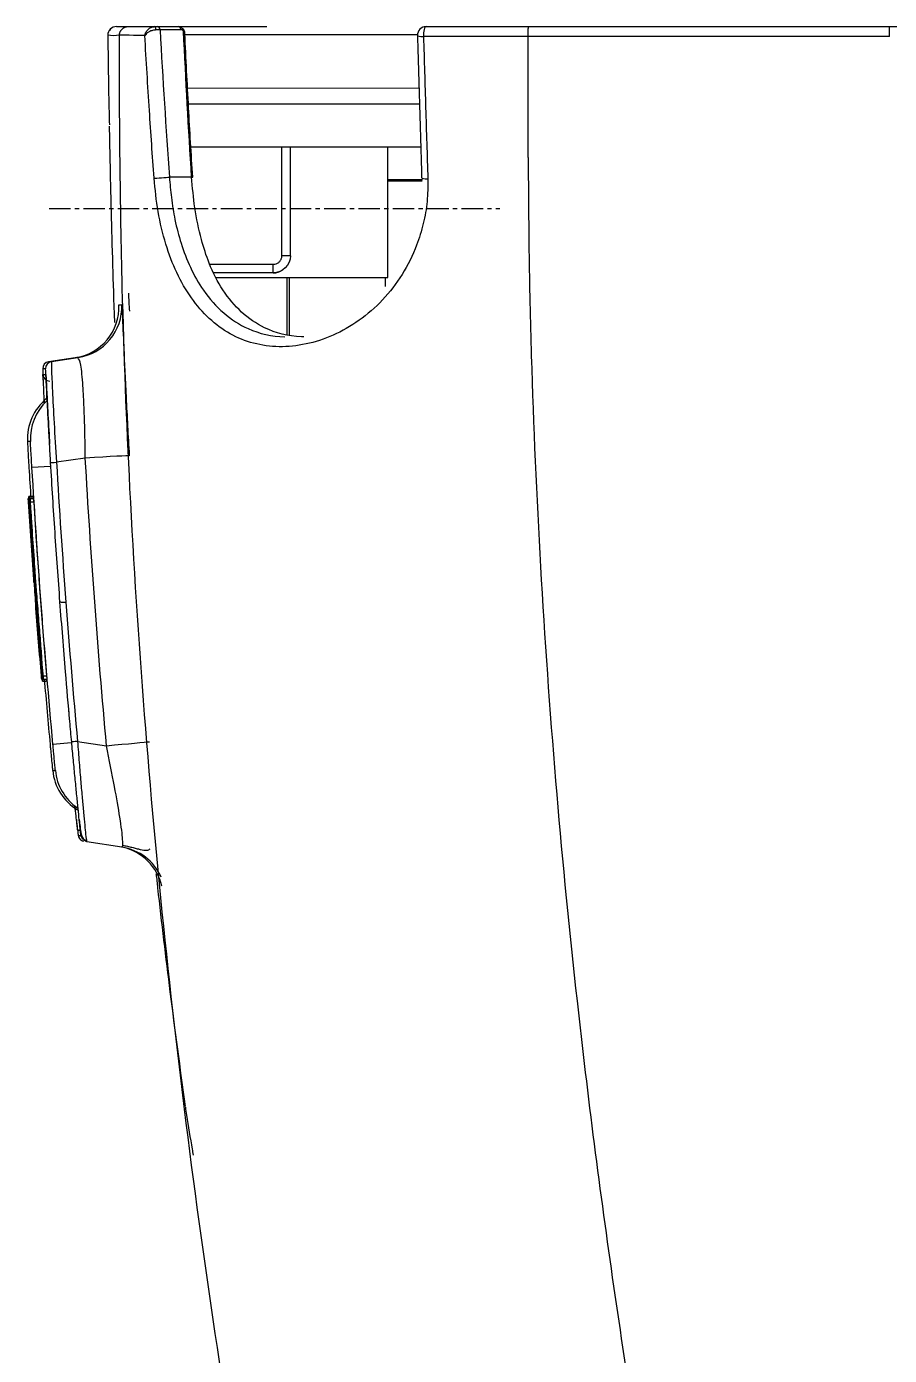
# Model space of a CAD drawing. Header units: millimetres. Extents: x -8699 to 14519, y -2727 to 7848.
# Drawn here: x -7618.5 to -7568.3, y 7389.3 to 7466.6 of the extents above; entities that cross this region are included whole.
import ezdxf

# ---------------------------------------------------------------- set-up
doc = ezdxf.new("R2010")
doc.units = ezdxf.units.MM
doc.linetypes.add('CENTER', pattern=[2, 1.25, -0.25, 0.25, -0.25])
doc.layers.add('1', color=7, linetype='Continuous', true_color=0xffffff)

msp = doc.modelspace()

# ---------------------------------------------------------------- linework, layer by layer
at = {"layer": '1', "color": 7, "linetype": 'Continuous'}
for p, q in [((-7611.082, 7466.553), (-7611.06, 7466.553)), ((-7610.898, 7466.553), (-7609.676, 7466.553)), ((-7609.676, 7466.553), (-7604.506, 7466.553)), ((-7595.657, 7462.957), (-7609.127, 7462.963)), ((-7609.078, 7462.053), (-7595.631, 7462.053)), ((-7608.942, 7459.553), (-7595.556, 7459.553)), ((-7603.131, 7453.226), (-7603.131, 7459.553)), ((-7597.464, 7451.967), (-7597.464, 7459.553)), ((-7597.464, 7457.653), (-7595.455, 7457.653)), ((-7603.131, 7453.226), (-7603.134, 7453.226)), ((-7604.134, 7452.226), (-7607.61, 7452.226)), ((-7607.468, 7451.967), (-7597.464, 7451.967)), ((-7615.668, 7447.29), (-7617.211, 7447.06)), ((-7617.044, 7447.071), (-7615.502, 7447.301)), ((-7618.154, 7439.222), (-7618.355, 7439.222)), ((-7618.124, 7439.221), (-7618.325, 7439.221)), ((-7618.091, 7439.1), (-7618.303, 7439.1)), ((-7618.29, 7439.1), (-7618.089, 7439.1)), ((-7618.008, 7434.901), (-7618.008, 7434.902)), ((-7617.918, 7433.614), (-7617.914, 7433.614)), ((-7617.913, 7433.614), (-7617.913, 7433.614)), ((-7617.883, 7433.105), (-7617.874, 7433.105)), ((-7617.508, 7428.596), (-7617.307, 7428.596)), ((-7612.95, 7418.83), (-7614.99, 7419.135))]:
    msp.add_line(p, q, dxfattribs=at)
at = {"layer": '1', "color": 8, "linetype": 'Continuous'}
for p, q in [((-7609.495, 7466.363), (-7610.725, 7466.363)), ((-7595.74, 7466.079), (-7609.297, 7466.079)), ((-7603.631, 7453.226), (-7603.631, 7459.553)), ((-7608.887, 7457.796), (-7610.18, 7457.796)), ((-7595.468, 7457.553), (-7597.464, 7457.553)), ((-7607.821, 7452.726), (-7604.134, 7452.726)), ((-7604.134, 7452.226), (-7604.134, 7452.726)), ((-7603.131, 7453.226), (-7603.631, 7453.226)), ((-7603.323, 7448.615), (-7603.323, 7451.967)), ((-7603.211, 7451.967), (-7603.211, 7448.6)), ((-7597.635, 7451.967), (-7597.635, 7451.432)), ((-7617.101, 7440.969), (-7618.178, 7440.906)), ((-7615.071, 7441.462), (-7616.747, 7441.211)), ((-7618.091, 7439.1), (-7618.292, 7439.1)), ((-7618.076, 7438.9), (-7618.277, 7438.9)), ((-7617.525, 7428.796), (-7617.324, 7428.796)), ((-7615.887, 7424.905), (-7616.956, 7424.806)), ((-7615.525, 7424.982), (-7613.838, 7424.73))]:
    msp.add_line(p, q, dxfattribs=at)
at = {"layer": '1', "color": 7, "linetype": 'Continuous'}
msp.add_arc((-7595.25, 7466.053), 0.5, 90, 181.67283, dxfattribs=at)
at = {"layer": '1', "color": 8, "linetype": 'Continuous', "extrusion": (0, 0.000119828, -1)}
msp.add_arc((7614.931, 7419.588, 0.929), 0.4, 278.5, 346.01477, dxfattribs=at)
at = {"layer": '1', "color": 7, "linetype": 'Continuous'}
for centre, major_axis, ratio, start_param, end_param in [((-7613.262, 7466.053), (0, -0.5), 0.999998, 3.141593, 4.723451), ((-7611.04, 7466.353), (0, 0.2), 0.392579, 4.739658, 6.283185), ((-7609.531, 7466.281), (0.153, 0.129), 0.718663, 5.482163, 6.537589), ((-7609.319, 7457.77), (0.499, 0.032), 0.005511, 5.760369, 6.610682), ((-7616.112, 7450.258), (0.243, -2.99), 0.999995, 0.067374, 1.526913), ((-7617.152, 7446.664), (-0.034, 0.399), 0.999994, 0.063776, 1.532659), ((-7615.44, 7442.583), (0, -3), 0.999993, 3.82079, 4.768108), ((-7613.985, 7423.583), (0, -3), 0.999991, 4.809446, 5.747067), ((-7615.085, 7419.561), (-0.07, -0.394), 0.999991, 4.993134, 5.974556), ((-7613.544, 7415.893), (0.523, 2.954), 0.999991, 5.112945, 6.237663)]:
    msp.add_ellipse(centre, major_axis=major_axis, ratio=ratio, start_param=start_param, end_param=end_param, dxfattribs=at)
at = {"layer": '1', "color": 8, "linetype": 'Continuous'}
for centre, major_axis, ratio, start_param, end_param in [((-7610.898, 7466.353), (0, 0.2), 0.866025, 4.764749, 6.283185), ((-7609.668, 7466.353), (0, 0.2), 0.866025, 4.764749, 6.283185), ((-7595.25, 7466.053), (0, 0.5), 0.296606, 0, 1.726592), ((-7595.25, 7466.053), (0.5, 0.015), 0.153493, 3.120765, 4.410401), ((-7610.613, 7457.77), (-0.499, -0.035), 0.017183, 0.394673, 2.6187), ((-7595.003, 7457.77), (0.5, 0.015), 0.15616, 3.120931, 4.420807), ((-7615.946, 7450.268), (0, 3), 0.999998, 3.289946, 4.750353), ((-7616.985, 7446.675), (0, 0.4), 0.999999, 0.148353, 1.617806), ((-7617.136, 7446.337), (0, -0.4), 0.999994, 4.759585, 6.274459), ((-7615.272, 7442.583), (0, -3), 0.999999, 3.8881, 4.768414), ((-7616.689, 7441.216), (0.399, 0.023), 0.002999, 3.142675, 4.564041), ((-7615.513, 7441.427), (2.995, 0.17), 0.003264, 0.000912, 1.422454), ((-7615.466, 7424.987), (0.398, 0.037), 0.002022, 1.719161, 3.141692), ((-7614.28, 7424.695), (2.988, 0.271), 0.001801, 4.860756, 6.102892), ((-7613.828, 7423.583), (0, -3), 1, 4.807979, 5.67842), ((-7613.394, 7415.863), (0, 3), 1, 5.130836, 6.134832)]:
    msp.add_ellipse(centre, major_axis=major_axis, ratio=ratio, start_param=start_param, end_param=end_param, dxfattribs=at)
at = {"layer": '1', "color": 7, "linetype": 'Continuous'}
for points, knots in [([(-7613.444, 7466.519), (-7613.494, 7466.499), (-7613.582, 7466.447), (-7613.649, 7466.367), (-7613.675, 7466.32), (-7613.676, 7466.318)], [0, 0, 0, 0, 0.4808, 0.975109, 1, 1, 1, 1]), ([(-7613.262, 7466.553), (-7613.239, 7466.553), (-7613.215, 7466.553), (-7613.16, 7466.553), (-7613.129, 7466.553), (-7613.085, 7466.553), (-7613.072, 7466.553), (-7613.01, 7466.553), (-7612.961, 7466.553), (-7612.795, 7466.553), (-7612.687, 7466.553), (-7612.583, 7466.553)], [0, 0, 0, 0, 0.11954, 0.11954, 0.255382, 0.255382, 0.310858, 0.310858, 0.515792, 0.515792, 1, 1, 1, 1]), ([(-7611.601, 7466.032), (-7611.6, 7466.052), (-7611.597, 7466.087), (-7611.578, 7466.15), (-7611.533, 7466.254), (-7611.428, 7466.394), (-7611.247, 7466.525), (-7611.11, 7466.544), (-7611.041, 7466.553)], [0, 0, 0, 0, 0.0718, 0.125756, 0.251452, 0.501084, 0.750469, 1, 1, 1, 1]), ([(-7611.041, 7466.553), (-7611.041, 7466.553), (-7611.041, 7466.553), (-7611.041, 7466.553), (-7611.041, 7466.553), (-7611.04, 7466.553)], [0, 0, 0, 0, 0.077279, 0.077279, 1, 1, 1, 1]), ([(-7611.04, 7466.553), (-7611.012, 7466.553), (-7610.986, 7466.553), (-7610.937, 7466.553), (-7610.915, 7466.553), (-7610.898, 7466.553)], [0, 0, 0, 0, 0.475676, 0.475676, 1, 1, 1, 1]), ([(-7609.668, 7466.553), (-7609.622, 7466.548), (-7609.529, 7466.538), (-7609.447, 7466.468), (-7609.406, 7466.433)], [0, 0, 0, 0, 0.500517, 1, 1, 1, 1]), ([(-7609.406, 7466.433), (-7609.374, 7466.391), (-7609.31, 7466.306), (-7609.308, 7466.221), (-7609.307, 7466.179)], [0, 0, 0, 0, 0.504912, 1, 1, 1, 1]), ([(-7568.289, 7466.553), (-7565.933, 7466.553), (-7563.576, 7466.553), (-7557.062, 7466.553), (-7552.903, 7466.553), (-7548.744, 7466.553)], [0, 0, 0, 0, 0.361696, 0.361696, 1, 1, 1, 1]), ([(-7613.762, 7466.047), (-7613.755, 7465.382), (-7613.746, 7464.717), (-7613.729, 7463.501), (-7613.72, 7462.951), (-7613.71, 7462.4)], [0, 0, 0, 0, 0.546995, 0.546995, 1, 1, 1, 1]), ([(-7610.962, 7466.358), (-7611.026, 7466.352), (-7611.162, 7466.338), (-7611.362, 7466.257), (-7611.52, 7466.159), (-7611.569, 7466.068), (-7611.594, 7466.023)], [0, 0, 0, 0, 0.23634, 0.501893, 0.753104, 1, 1, 1, 1]), ([(-7609.358, 7466.292), (-7609.372, 7466.309), (-7609.387, 7466.322), (-7609.433, 7466.354), (-7609.465, 7466.363), (-7609.495, 7466.363)], [0, 0, 0, 0, 0.334854, 0.334854, 1, 1, 1, 1]), ([(-7609.301, 7466.137), (-7609.295, 7466.144), (-7609.282, 7466.158), (-7609.29, 7466.224), (-7609.331, 7466.265), (-7609.358, 7466.292)], [0, 0, 0, 0, 0.250577, 0.501784, 1, 1, 1, 1]), ([(-7609.301, 7466.137), (-7609.231, 7464.702), (-7609.095, 7461.922), (-7608.927, 7459.144), (-7608.845, 7457.801)], [0, 0, 0, 0, 0.516422, 1, 1, 1, 1]), ([(-7568.289, 7465.971), (-7568.622, 7465.971), (-7568.955, 7465.971), (-7570.62, 7465.971), (-7571.952, 7465.971), (-7578.626, 7465.971), (-7583.967, 7465.971), (-7589.308, 7465.972)], [0, 0, 0, 0, 0.047522, 0.047522, 0.237609, 0.237609, 1, 1, 1, 1]), ([(-7613.679, 7460.755), (-7613.668, 7460.144), (-7613.637, 7458.639), (-7613.584, 7456.018), (-7613.492, 7452.833), (-7613.425, 7450.674), (-7613.368, 7449.346)], [0, 0, 0, 0, 0.233368, 0.522159, 0.777469, 1, 1, 1, 1]), ([(-7595.144, 7457.691), (-7595.147, 7457.254), (-7595.153, 7456.379), (-7595.384, 7455.085), (-7595.832, 7453.638), (-7596.592, 7452.096), (-7598.119, 7450.115), (-7600.615, 7448.369), (-7603.84, 7447.698), (-7606.77, 7448.465), (-7608.655, 7450.258), (-7609.777, 7452.186), (-7610.418, 7453.888), (-7610.874, 7455.752), (-7611.008, 7457.083), (-7611.073, 7457.734)], [0, 0, 0, 0, 0.041504, 0.083106, 0.125608, 0.187994, 0.250497, 0.37504, 0.499551, 0.623472, 0.749325, 0.813008, 0.874944, 0.938828, 1, 1, 1, 1]), ([(-7610.18, 7457.796), (-7610.147, 7457.402), (-7610.076, 7456.562), (-7609.863, 7455.259), (-7609.509, 7453.879), (-7608.962, 7452.476), (-7607.866, 7450.531), (-7606.023, 7448.937), (-7604.224, 7448.525), (-7603.461, 7448.509), (-7603.459, 7448.509)], [0, 0, 0, 0, 0.078654, 0.167576, 0.267372, 0.378465, 0.501162, 0.801139, 0.999527, 1, 1, 1, 1]), ([(-7602.351, 7448.508), (-7602.4, 7448.508), (-7603.227, 7448.524), (-7605.029, 7448.979), (-7606.829, 7450.633), (-7607.842, 7452.629), (-7608.369, 7454.247), (-7608.727, 7455.939), (-7608.835, 7457.199), (-7608.887, 7457.796)], [0, 0, 0, 0, 0.012696, 0.214625, 0.504809, 0.645681, 0.752929, 0.88273, 1, 1, 1, 1]), ([(-7604.134, 7452.726), (-7604.077, 7452.726), (-7604.02, 7452.736), (-7603.913, 7452.773), (-7603.863, 7452.801), (-7603.775, 7452.872), (-7603.736, 7452.915), (-7603.677, 7453.011), (-7603.655, 7453.064), (-7603.635, 7453.154), (-7603.631, 7453.19), (-7603.631, 7453.226)], [0, 0, 0, 0, 0.216259, 0.216259, 0.432539, 0.432539, 0.648453, 0.648453, 0.86334, 0.86334, 1, 1, 1, 1]), ([(-7602.288, 7361.36), (-7605.868, 7378.56), (-7608.595, 7395.939), (-7611.337, 7422.156), (-7612.023, 7430.919), (-7612.673, 7443.589), (-7612.819, 7447.484), (-7612.918, 7451.381)], [0, 0, 0, 0, 0.580803, 0.580803, 0.871204, 0.871204, 1, 1, 1, 1]), ([(-7617.044, 7447.071), (-7617.046, 7447.046), (-7617.051, 7446.998), (-7617.041, 7446.627), (-7617.019, 7446.085), (-7616.974, 7445.133), (-7616.893, 7443.527), (-7616.797, 7441.992), (-7616.747, 7441.211)], [0, 0, 0, 0, 0.133155, 0.261064, 0.383805, 0.501469, 0.746464, 1, 1, 1, 1]), ([(-7617.551, 7446.646), (-7617.552, 7446.625), (-7617.552, 7446.584), (-7617.537, 7446.148), (-7617.508, 7445.451), (-7617.476, 7444.789), (-7617.47, 7444.654)], [0, 0, 0, 0, 0.223461, 0.448454, 0.891887, 1, 1, 1, 1]), ([(-7617.088, 7441.193), (-7617.109, 7441.55), (-7617.151, 7442.269), (-7617.226, 7443.639), (-7617.307, 7445.171), (-7617.357, 7446.163), (-7617.38, 7446.596), (-7617.383, 7446.636), (-7617.384, 7446.657)], [0, 0, 0, 0, 0.125046, 0.251264, 0.499747, 0.748451, 0.87479, 1, 1, 1, 1]), ([(-7617.312, 7445.262), (-7617.304, 7445.113), (-7617.272, 7444.504), (-7617.217, 7443.464), (-7617.166, 7442.547), (-7617.151, 7442.274)], [0, 0, 0, 0, 0.204206, 0.768115, 1, 1, 1, 1]), ([(-7618.436, 7442.416), (-7618.436, 7442.41), (-7618.436, 7442.398), (-7618.431, 7442.279), (-7618.416, 7442), (-7618.389, 7441.497), (-7618.366, 7441.103), (-7618.355, 7440.906)], [0, 0, 0, 0, 0.125392, 0.250602, 0.500113, 0.749731, 1, 1, 1, 1]), ([(-7618.396, 7439.104), (-7618.396, 7439.104), (-7618.396, 7439.1), (-7618.395, 7439.086), (-7618.394, 7439.074), (-7618.393, 7439.047), (-7618.392, 7439.029), (-7618.389, 7438.992), (-7618.388, 7438.97), (-7618.386, 7438.934), (-7618.385, 7438.919), (-7618.384, 7438.904)], [0, 0, 0, 0, 0.214362, 0.214362, 0.428713, 0.428713, 0.643227, 0.643227, 0.85814, 0.85814, 1, 1, 1, 1]), ([(-7618.392, 7439.104), (-7618.393, 7439.104), (-7618.393, 7439.104), (-7618.393, 7439.104), (-7618.394, 7439.104), (-7618.395, 7439.104), (-7618.395, 7439.104), (-7618.396, 7439.104)], [0, 0, 0, 0, 0.148216, 0.148216, 0.675939, 0.675939, 1, 1, 1, 1]), ([(-7618.379, 7438.904), (-7618.38, 7438.926), (-7618.382, 7438.949), (-7618.385, 7438.992), (-7618.386, 7439.012), (-7618.388, 7439.047), (-7618.389, 7439.062), (-7618.391, 7439.086), (-7618.391, 7439.094), (-7618.392, 7439.102), (-7618.392, 7439.104), (-7618.392, 7439.104)], [0, 0, 0, 0, 0.215516, 0.215516, 0.431042, 0.431042, 0.646397, 0.646397, 0.861347, 0.861347, 1, 1, 1, 1]), ([(-7618.07, 7434.404), (-7618.125, 7435.154), (-7618.179, 7435.904), (-7618.281, 7437.404), (-7618.331, 7438.154), (-7618.379, 7438.904)], [0, 0, 0, 0, 0.499994, 0.499994, 1, 1, 1, 1]), ([(-7618.373, 7439.103), (-7618.373, 7439.103), (-7618.373, 7439.099), (-7618.372, 7439.085), (-7618.371, 7439.073), (-7618.37, 7439.046), (-7618.369, 7439.028), (-7618.366, 7438.991), (-7618.365, 7438.969), (-7618.363, 7438.933), (-7618.362, 7438.918), (-7618.361, 7438.903)], [0, 0, 0, 0, 0.214362, 0.214362, 0.428713, 0.428713, 0.643229, 0.643229, 0.858147, 0.858147, 1, 1, 1, 1]), ([(-7618.37, 7439.103), (-7618.37, 7439.103), (-7618.37, 7439.103), (-7618.371, 7439.103), (-7618.371, 7439.103), (-7618.372, 7439.103), (-7618.372, 7439.103), (-7618.373, 7439.103)], [0, 0, 0, 0, 0.148213, 0.148213, 0.675936, 0.675936, 1, 1, 1, 1]), ([(-7618.356, 7438.903), (-7618.358, 7438.925), (-7618.359, 7438.948), (-7618.362, 7438.991), (-7618.363, 7439.011), (-7618.365, 7439.046), (-7618.367, 7439.061), (-7618.368, 7439.085), (-7618.369, 7439.093), (-7618.369, 7439.101), (-7618.37, 7439.103), (-7618.37, 7439.103)], [0, 0, 0, 0, 0.215515, 0.215515, 0.431042, 0.431042, 0.646394, 0.646394, 0.861339, 0.861339, 1, 1, 1, 1]), ([(-7618.361, 7438.903), (-7618.335, 7438.495), (-7618.308, 7438.086), (-7618.254, 7437.269), (-7618.226, 7436.861), (-7618.151, 7435.769), (-7618.102, 7435.086), (-7618.052, 7434.403)], [0, 0, 0, 0, 0.272252, 0.272252, 0.544505, 0.544505, 1, 1, 1, 1]), ([(-7618.233, 7437.477), (-7618.297, 7438.408), (-7618.336, 7438.973), (-7618.354, 7439.198), (-7618.357, 7439.228), (-7618.358, 7439.224)], [0, 0, 0, 0, 0.746685, 0.746685, 1, 1, 1, 1]), ([(-7618.336, 7438.775), (-7618.327, 7438.621), (-7618.315, 7438.417), (-7618.284, 7437.924), (-7618.265, 7437.629), (-7618.225, 7437.009), (-7618.202, 7436.675), (-7618.157, 7436.026), (-7618.134, 7435.702), (-7618.09, 7435.085), (-7618.067, 7434.783), (-7618.031, 7434.306), (-7618.016, 7434.114), (-7617.993, 7433.817), (-7617.983, 7433.699), (-7617.975, 7433.597)], [0, 0, 0, 0, 0.159014, 0.159014, 0.318581, 0.318581, 0.472065, 0.472065, 0.617219, 0.617219, 0.765629, 0.765629, 0.892638, 0.892638, 1, 1, 1, 1]), ([(-7617.852, 7432.586), (-7617.853, 7432.604), (-7617.855, 7432.623), (-7617.955, 7433.922), (-7618.05, 7435.229), (-7618.18, 7437.096), (-7618.223, 7437.718), (-7618.286, 7438.649), (-7618.306, 7438.94), (-7618.325, 7439.195), (-7618.329, 7439.234), (-7618.329, 7439.221)], [0, 0, 0, 0, 0.005863, 0.005863, 0.420974, 0.420974, 0.62853, 0.62853, 0.836085, 0.836085, 1, 1, 1, 1]), ([(-7618.299, 7438.644), (-7618.293, 7438.547), (-7618.287, 7438.45), (-7618.268, 7438.151), (-7618.254, 7437.918), (-7618.237, 7437.657), (-7618.226, 7437.492), (-7618.214, 7437.316), (-7618.203, 7437.142)], [0, 0, 0, 0, 0.252912, 0.252912, 0.713273, 0.713273, 0.713273, 1, 1, 1, 1]), ([(-7618.292, 7439.1), (-7618.292, 7439.1), (-7618.292, 7439.096), (-7618.291, 7439.081), (-7618.29, 7439.07), (-7618.289, 7439.042), (-7618.287, 7439.025), (-7618.285, 7438.987), (-7618.284, 7438.966), (-7618.281, 7438.93), (-7618.281, 7438.915), (-7618.28, 7438.9)], [0, 0, 0, 0, 0.214377, 0.214377, 0.428744, 0.428744, 0.643285, 0.643285, 0.858232, 0.858232, 1, 1, 1, 1]), ([(-7618.29, 7439.1), (-7618.29, 7439.1), (-7618.29, 7439.1), (-7618.291, 7439.1), (-7618.291, 7439.1), (-7618.291, 7439.1), (-7618.292, 7439.1), (-7618.292, 7439.1)], [0, 0, 0, 0, 0.148199, 0.148199, 0.675923, 0.675923, 1, 1, 1, 1]), ([(-7618.277, 7438.9), (-7618.278, 7438.922), (-7618.28, 7438.945), (-7618.282, 7438.987), (-7618.284, 7439.007), (-7618.286, 7439.042), (-7618.287, 7439.058), (-7618.289, 7439.081), (-7618.289, 7439.09), (-7618.29, 7439.098), (-7618.29, 7439.1), (-7618.29, 7439.1)], [0, 0, 0, 0, 0.215498, 0.215498, 0.431008, 0.431008, 0.646335, 0.646335, 0.86125, 0.86125, 1, 1, 1, 1]), ([(-7618.28, 7438.9), (-7618.261, 7438.617), (-7618.243, 7438.333), (-7618.202, 7437.7), (-7618.178, 7437.35), (-7618.112, 7436.367), (-7618.067, 7435.734), (-7618.022, 7435.101)], [0, 0, 0, 0, 0.223727, 0.223727, 0.500095, 0.500095, 1, 1, 1, 1]), ([(-7617.525, 7428.796), (-7617.668, 7430.478), (-7617.802, 7432.161), (-7617.993, 7434.721), (-7618.055, 7435.596), (-7618.171, 7437.281), (-7618.225, 7438.09), (-7618.277, 7438.9)], [0, 0, 0, 0, 0.499954, 0.499954, 0.759862, 0.759862, 1, 1, 1, 1]), ([(-7618.129, 7439.221), (-7618.128, 7439.234), (-7618.125, 7439.195), (-7618.115, 7439.07), (-7618.114, 7439.055), (-7618.113, 7439.039)], [0, 0, 0, 0, 0.893547, 0.893547, 1, 1, 1, 1]), ([(-7618.091, 7439.1), (-7618.091, 7439.1), (-7618.091, 7439.1), (-7618.09, 7439.1), (-7618.09, 7439.1), (-7618.089, 7439.1)], [0, 0, 0, 0, 0.5, 0.5, 1, 1, 1, 1]), ([(-7618.089, 7439.1), (-7618.089, 7439.1), (-7618.089, 7439.096), (-7618.088, 7439.081), (-7618.087, 7439.07), (-7618.085, 7439.042), (-7618.084, 7439.025), (-7618.082, 7438.987), (-7618.081, 7438.966), (-7618.078, 7438.93), (-7618.077, 7438.915), (-7618.076, 7438.9)], [0, 0, 0, 0, 0.214421, 0.214421, 0.42883, 0.42883, 0.643444, 0.643444, 0.858479, 0.858479, 1, 1, 1, 1]), ([(-7618.076, 7438.9), (-7618.02, 7438.024), (-7617.962, 7437.149), (-7617.815, 7435.026), (-7617.723, 7433.78), (-7617.531, 7431.287), (-7617.43, 7430.041), (-7617.324, 7428.796)], [0, 0, 0, 0, 0.259813, 0.259813, 0.629895, 0.629895, 1, 1, 1, 1]), ([(-7618.264, 7437.704), (-7618.266, 7437.746), (-7618.268, 7437.785), (-7618.272, 7437.846), (-7618.273, 7437.87), (-7618.276, 7437.925), (-7618.276, 7437.934), (-7618.275, 7437.935)], [0, 0, 0, 0, 0.250765, 0.250765, 0.501558, 0.501558, 1, 1, 1, 1]), ([(-7618.275, 7437.935), (-7618.274, 7437.931), (-7618.274, 7437.927), (-7618.271, 7437.908), (-7618.27, 7437.892), (-7618.264, 7437.814), (-7618.257, 7437.721), (-7618.25, 7437.628)], [0, 0, 0, 0, 0.253511, 0.253511, 0.507764, 0.507764, 1, 1, 1, 1]), ([(-7618.021, 7434.6), (-7618.058, 7435.109), (-7618.095, 7435.623), (-7618.146, 7436.357), (-7618.162, 7436.592), (-7618.188, 7436.981), (-7618.199, 7437.144), (-7618.216, 7437.416), (-7618.223, 7437.529), (-7618.237, 7437.743), (-7618.241, 7437.822), (-7618.246, 7437.92), (-7618.246, 7437.936), (-7618.245, 7437.934)], [0, 0, 0, 0, 0.302393, 0.302393, 0.444885, 0.444885, 0.555903, 0.555903, 0.667078, 0.667078, 0.828751, 0.828751, 1, 1, 1, 1]), ([(-7618.245, 7437.934), (-7618.245, 7437.94), (-7618.239, 7437.868), (-7618.211, 7437.484), (-7618.188, 7437.158), (-7618.104, 7435.943), (-7618.037, 7435.009), (-7617.84, 7432.345), (-7617.699, 7430.571), (-7617.547, 7428.796)], [0, 0, 0, 0, 0.125, 0.125, 0.25, 0.25, 0.5, 0.5, 1, 1, 1, 1]), ([(-7618.104, 7435.354), (-7618.114, 7435.483), (-7618.124, 7435.63), (-7618.146, 7435.932), (-7618.157, 7436.09), (-7618.18, 7436.42), (-7618.192, 7436.595), (-7618.213, 7436.914), (-7618.223, 7437.064), (-7618.241, 7437.337), (-7618.249, 7437.459), (-7618.258, 7437.612), (-7618.261, 7437.662), (-7618.264, 7437.704)], [0, 0, 0, 0, 0.163616, 0.163616, 0.326294, 0.326294, 0.509234, 0.509234, 0.688573, 0.688573, 0.884668, 0.884668, 1, 1, 1, 1]), ([(-7618.25, 7437.628), (-7618.242, 7437.522), (-7618.232, 7437.383), (-7618.207, 7437.032), (-7618.192, 7436.813), (-7618.155, 7436.289), (-7618.133, 7435.972), (-7618.11, 7435.656)], [0, 0, 0, 0, 0.307012, 0.307012, 0.617967, 0.617967, 1, 1, 1, 1]), ([(-7618.109, 7435.701), (-7618.122, 7435.878), (-7618.134, 7436.055), (-7618.147, 7436.229), (-7618.17, 7436.564), (-7618.193, 7436.888), (-7618.22, 7437.289), (-7618.227, 7437.383), (-7618.233, 7437.477)], [0, 0, 0, 0, 0.28294, 0.28294, 0.28294, 0.831189, 0.831189, 1, 1, 1, 1]), ([(-7618.203, 7437.142), (-7618.114, 7435.811), (-7618.011, 7434.39), (-7617.797, 7431.593), (-7617.684, 7430.195), (-7617.564, 7428.797)], [0, 0, 0, 0, 0.5, 0.5, 1, 1, 1, 1]), ([(-7617.601, 7428.799), (-7617.745, 7430.481), (-7617.88, 7432.165), (-7618.061, 7434.587), (-7618.114, 7435.325), (-7618.166, 7436.063)], [0, 0, 0, 0, 0.695249, 0.695249, 1, 1, 1, 1]), ([(-7618.165, 7435.643), (-7618.122, 7435.046), (-7618.079, 7434.448), (-7618, 7433.386), (-7617.964, 7432.921), (-7617.928, 7432.457)], [0, 0, 0, 0, 0.562635, 0.562635, 1, 1, 1, 1]), ([(-7618.11, 7435.656), (-7618.109, 7435.634), (-7618.107, 7435.612), (-7618.104, 7435.572), (-7618.103, 7435.554), (-7618.101, 7435.523), (-7618.1, 7435.511), (-7618.098, 7435.493), (-7618.098, 7435.487), (-7618.097, 7435.485), (-7618.097, 7435.485), (-7618.097, 7435.485)], [0, 0, 0, 0, 0.23734, 0.23734, 0.474701, 0.474701, 0.711733, 0.711733, 0.94817, 0.94817, 1, 1, 1, 1]), ([(-7618.094, 7435.485), (-7618.094, 7435.485), (-7618.095, 7435.489), (-7618.096, 7435.503), (-7618.096, 7435.514), (-7618.098, 7435.542), (-7618.099, 7435.559), (-7618.102, 7435.597), (-7618.103, 7435.618), (-7618.106, 7435.66), (-7618.108, 7435.681), (-7618.109, 7435.701)], [0, 0, 0, 0, 0.203267, 0.203267, 0.406522, 0.406522, 0.609983, 0.609983, 0.813926, 0.813926, 1, 1, 1, 1]), ([(-7618.097, 7435.485), (-7618.097, 7435.485), (-7618.096, 7435.485), (-7618.096, 7435.485), (-7618.095, 7435.485), (-7618.095, 7435.485), (-7618.095, 7435.485), (-7618.094, 7435.485)], [0, 0, 0, 0, 0.520389, 0.520389, 0.869527, 0.869527, 1, 1, 1, 1]), ([(-7618.058, 7434.756), (-7618.061, 7434.792), (-7618.064, 7434.83), (-7618.071, 7434.913), (-7618.074, 7434.958), (-7618.085, 7435.1), (-7618.094, 7435.213), (-7618.104, 7435.354)], [0, 0, 0, 0, 0.25578, 0.25578, 0.511851, 0.511851, 1, 1, 1, 1]), ([(-7618.016, 7434.258), (-7618.02, 7434.296), (-7618.023, 7434.335), (-7618.03, 7434.413), (-7618.033, 7434.453), (-7618.043, 7434.573), (-7618.049, 7434.646), (-7618.058, 7434.756)], [0, 0, 0, 0, 0.253168, 0.253168, 0.506338, 0.506338, 1, 1, 1, 1]), ([(-7618.022, 7435.101), (-7618.02, 7435.079), (-7618.019, 7435.056), (-7618.016, 7435.014), (-7618.014, 7434.994), (-7618.012, 7434.959), (-7618.011, 7434.943), (-7618.009, 7434.92), (-7618.008, 7434.911), (-7618.008, 7434.903), (-7618.008, 7434.901), (-7618.008, 7434.901)], [0, 0, 0, 0, 0.215662, 0.215662, 0.431341, 0.431341, 0.646755, 0.646755, 0.861627, 0.861627, 1, 1, 1, 1]), ([(-7618.011, 7434.856), (-7618.009, 7434.807), (-7618.003, 7434.71), (-7617.975, 7434.312), (-7617.949, 7433.944), (-7617.852, 7432.634), (-7617.766, 7431.527), (-7617.648, 7430.096), (-7617.61, 7429.639), (-7617.552, 7428.979), (-7617.535, 7428.793), (-7617.526, 7428.696)], [0, 0, 0, 0, 0.148307, 0.148307, 0.318646, 0.318646, 0.659323, 0.659323, 0.829661, 0.829661, 1, 1, 1, 1]), ([(-7618.055, 7434.204), (-7618.055, 7434.204), (-7618.055, 7434.208), (-7618.056, 7434.223), (-7618.057, 7434.234), (-7618.06, 7434.262), (-7618.061, 7434.279), (-7618.064, 7434.317), (-7618.065, 7434.338), (-7618.068, 7434.374), (-7618.069, 7434.389), (-7618.07, 7434.404)], [0, 0, 0, 0, 0.214263, 0.214263, 0.428507, 0.428507, 0.643043, 0.643043, 0.858152, 0.858152, 1, 1, 1, 1]), ([(-7618.038, 7434.203), (-7618.04, 7434.203), (-7618.043, 7434.203), (-7618.049, 7434.204), (-7618.052, 7434.204), (-7618.055, 7434.204)], [0, 0, 0, 0, 0.5, 0.5, 1, 1, 1, 1]), ([(-7618.052, 7434.403), (-7618.05, 7434.381), (-7618.048, 7434.358), (-7618.045, 7434.316), (-7618.044, 7434.296), (-7618.041, 7434.261), (-7618.04, 7434.245), (-7618.039, 7434.222), (-7618.038, 7434.213), (-7618.038, 7434.205), (-7618.038, 7434.203), (-7618.038, 7434.203)], [0, 0, 0, 0, 0.21562, 0.21562, 0.431259, 0.431259, 0.64661, 0.64661, 0.861387, 0.861387, 1, 1, 1, 1]), ([(-7617.56, 7428.797), (-7617.64, 7429.73), (-7617.717, 7430.664), (-7617.831, 7432.098), (-7617.87, 7432.598), (-7617.947, 7433.599), (-7617.984, 7434.099), (-7618.021, 7434.6)], [0, 0, 0, 0, 0.482746, 0.482746, 0.741372, 0.741372, 1, 1, 1, 1]), ([(-7617.962, 7433.616), (-7617.969, 7433.698), (-7617.974, 7433.764), (-7617.985, 7433.886), (-7617.989, 7433.94), (-7618.002, 7434.091), (-7618.009, 7434.178), (-7618.016, 7434.258)], [0, 0, 0, 0, 0.251478, 0.251478, 0.502099, 0.502099, 1, 1, 1, 1]), ([(-7617.975, 7433.597), (-7617.962, 7433.439), (-7617.953, 7433.335), (-7617.935, 7433.132), (-7617.927, 7433.043), (-7617.909, 7432.845), (-7617.899, 7432.728), (-7617.877, 7432.468), (-7617.869, 7432.378), (-7617.857, 7432.227)], [0, 0, 0, 0, 0.25736, 0.25736, 0.513119, 0.513119, 0.845941, 0.845941, 1, 1, 1, 1]), ([(-7617.663, 7429.881), (-7617.685, 7430.151), (-7617.709, 7430.45), (-7617.76, 7431.071), (-7617.786, 7431.4), (-7617.835, 7432.012), (-7617.858, 7432.306), (-7617.896, 7432.791), (-7617.913, 7432.996), (-7617.941, 7433.347), (-7617.952, 7433.494), (-7617.962, 7433.616)], [0, 0, 0, 0, 0.216675, 0.216675, 0.434671, 0.434671, 0.638906, 0.638906, 0.816767, 0.816767, 1, 1, 1, 1]), ([(-7617.883, 7433.105), (-7617.893, 7433.233), (-7617.9, 7433.338), (-7617.913, 7433.515), (-7617.916, 7433.567), (-7617.918, 7433.611), (-7617.918, 7433.616), (-7617.918, 7433.614)], [0, 0, 0, 0, 0.289469, 0.289469, 0.715285, 0.715285, 1, 1, 1, 1]), ([(-7617.913, 7433.614), (-7617.913, 7433.614), (-7617.913, 7433.61), (-7617.912, 7433.596), (-7617.911, 7433.584), (-7617.909, 7433.557), (-7617.907, 7433.539), (-7617.904, 7433.502), (-7617.903, 7433.48), (-7617.9, 7433.444), (-7617.899, 7433.429), (-7617.898, 7433.414)], [0, 0, 0, 0, 0.214222, 0.214222, 0.428426, 0.428426, 0.642913, 0.642913, 0.857984, 0.857984, 1, 1, 1, 1]), ([(-7617.898, 7433.414), (-7617.879, 7433.17), (-7617.861, 7432.925), (-7617.806, 7432.213), (-7617.769, 7431.747), (-7617.7, 7430.88), (-7617.668, 7430.479), (-7617.635, 7430.079)], [0, 0, 0, 0, 0.220031, 0.220031, 0.640006, 0.640006, 1, 1, 1, 1]), ([(-7617.958, 7432.921), (-7617.955, 7432.921), (-7617.952, 7432.921), (-7617.947, 7432.92), (-7617.944, 7432.92), (-7617.941, 7432.92)], [0, 0, 0, 0, 0.5, 0.5, 1, 1, 1, 1]), ([(-7617.944, 7432.721), (-7617.945, 7432.743), (-7617.947, 7432.766), (-7617.95, 7432.808), (-7617.952, 7432.828), (-7617.954, 7432.863), (-7617.955, 7432.879), (-7617.957, 7432.902), (-7617.958, 7432.911), (-7617.958, 7432.919), (-7617.958, 7432.921), (-7617.958, 7432.921)], [0, 0, 0, 0, 0.215684, 0.215684, 0.431388, 0.431388, 0.646769, 0.646769, 0.861526, 0.861526, 1, 1, 1, 1]), ([(-7617.625, 7428.8), (-7617.681, 7429.453), (-7617.735, 7430.106), (-7617.841, 7431.413), (-7617.893, 7432.067), (-7617.944, 7432.721)], [0, 0, 0, 0, 0.499996, 0.499996, 1, 1, 1, 1]), ([(-7617.941, 7432.92), (-7617.941, 7432.92), (-7617.94, 7432.916), (-7617.939, 7432.901), (-7617.938, 7432.89), (-7617.936, 7432.862), (-7617.935, 7432.845), (-7617.932, 7432.808), (-7617.93, 7432.786), (-7617.927, 7432.75), (-7617.926, 7432.735), (-7617.925, 7432.72)], [0, 0, 0, 0, 0.214203, 0.214203, 0.428386, 0.428386, 0.642878, 0.642878, 0.857989, 0.857989, 1, 1, 1, 1]), ([(-7617.925, 7432.72), (-7617.874, 7432.066), (-7617.823, 7431.413), (-7617.716, 7430.106), (-7617.662, 7429.452), (-7617.606, 7428.799)], [0, 0, 0, 0, 0.499996, 0.499996, 1, 1, 1, 1]), ([(-7617.633, 7429.975), (-7617.638, 7430.027), (-7617.645, 7430.108), (-7617.663, 7430.317), (-7617.674, 7430.447), (-7617.698, 7430.741), (-7617.712, 7430.912), (-7617.745, 7431.32), (-7617.765, 7431.566), (-7617.804, 7432.057), (-7617.823, 7432.312), (-7617.854, 7432.709), (-7617.866, 7432.865), (-7617.878, 7433.035), (-7617.881, 7433.071), (-7617.883, 7433.105)], [0, 0, 0, 0, 0.139623, 0.139623, 0.278929, 0.278929, 0.427081, 0.427081, 0.619531, 0.619531, 0.821131, 0.821131, 0.961326, 0.961326, 1, 1, 1, 1]), ([(-7617.857, 7432.227), (-7617.849, 7432.134), (-7617.84, 7432.028), (-7617.821, 7431.786), (-7617.81, 7431.651), (-7617.789, 7431.385), (-7617.778, 7431.25), (-7617.755, 7430.967), (-7617.743, 7430.817), (-7617.72, 7430.529), (-7617.709, 7430.392), (-7617.699, 7430.257), (-7617.697, 7430.24), (-7617.696, 7430.224)], [0, 0, 0, 0, 0.180267, 0.180267, 0.361613, 0.361613, 0.534309, 0.534309, 0.737419, 0.737419, 0.967757, 0.967757, 1, 1, 1, 1]), ([(-7617.827, 7431.632), (-7617.827, 7431.632), (-7617.827, 7431.628), (-7617.826, 7431.614), (-7617.825, 7431.602), (-7617.823, 7431.575), (-7617.822, 7431.558), (-7617.819, 7431.52), (-7617.817, 7431.498), (-7617.814, 7431.456), (-7617.812, 7431.434), (-7617.81, 7431.413)], [0, 0, 0, 0, 0.201672, 0.201672, 0.403327, 0.403327, 0.605235, 0.605235, 0.807738, 0.807738, 1, 1, 1, 1]), ([(-7617.824, 7431.632), (-7617.824, 7431.632), (-7617.824, 7431.632), (-7617.825, 7431.632), (-7617.825, 7431.632), (-7617.826, 7431.632), (-7617.827, 7431.632), (-7617.827, 7431.632)], [0, 0, 0, 0, 0.173535, 0.173535, 0.694113, 0.694113, 1, 1, 1, 1]), ([(-7617.81, 7431.467), (-7617.812, 7431.489), (-7617.813, 7431.51), (-7617.817, 7431.549), (-7617.818, 7431.567), (-7617.821, 7431.597), (-7617.822, 7431.609), (-7617.823, 7431.626), (-7617.824, 7431.631), (-7617.824, 7431.632), (-7617.824, 7431.632), (-7617.824, 7431.632)], [0, 0, 0, 0, 0.242478, 0.242478, 0.484984, 0.484984, 0.72704, 0.72704, 0.968335, 0.968335, 1, 1, 1, 1]), ([(-7617.709, 7430.245), (-7617.716, 7430.332), (-7617.725, 7430.432), (-7617.748, 7430.708), (-7617.764, 7430.899), (-7617.79, 7431.218), (-7617.8, 7431.342), (-7617.81, 7431.467)], [0, 0, 0, 0, 0.287207, 0.287207, 0.732968, 0.732968, 1, 1, 1, 1]), ([(-7617.81, 7431.413), (-7617.782, 7431.057), (-7617.752, 7430.701), (-7617.698, 7430.05), (-7617.672, 7429.746), (-7617.629, 7429.262), (-7617.612, 7429.07), (-7617.597, 7428.904), (-7617.595, 7428.884), (-7617.593, 7428.865)], [0, 0, 0, 0, 0.326665, 0.326665, 0.654927, 0.654927, 0.957745, 0.957745, 1, 1, 1, 1]), ([(-7617.663, 7429.762), (-7617.664, 7429.765), (-7617.666, 7429.781), (-7617.675, 7429.872), (-7617.684, 7429.959), (-7617.7, 7430.15), (-7617.704, 7430.195), (-7617.709, 7430.245)], [0, 0, 0, 0, 0.385579, 0.385579, 0.871938, 0.871938, 1, 1, 1, 1]), ([(-7617.696, 7430.224), (-7617.686, 7430.093), (-7617.678, 7429.997), (-7617.669, 7429.876), (-7617.667, 7429.838), (-7617.663, 7429.778), (-7617.663, 7429.764), (-7617.663, 7429.762)], [0, 0, 0, 0, 0.344408, 0.344408, 0.630217, 0.630217, 1, 1, 1, 1]), ([(-7617.635, 7430.079), (-7617.633, 7430.057), (-7617.631, 7430.034), (-7617.628, 7429.992), (-7617.626, 7429.972), (-7617.623, 7429.937), (-7617.622, 7429.921), (-7617.62, 7429.898), (-7617.619, 7429.889), (-7617.619, 7429.881), (-7617.619, 7429.879), (-7617.619, 7429.879)], [0, 0, 0, 0, 0.215854, 0.215854, 0.431731, 0.431731, 0.647263, 0.647263, 0.862083, 0.862083, 1, 1, 1, 1]), ([(-7617.554, 7428.478), (-7617.553, 7428.485), (-7617.559, 7428.579), (-7617.593, 7429.011), (-7617.622, 7429.37), (-7617.663, 7429.881)], [0, 0, 0, 0, 0.5, 0.5, 1, 1, 1, 1]), ([(-7617.623, 7429.88), (-7617.623, 7429.881), (-7617.624, 7429.883), (-7617.625, 7429.889), (-7617.625, 7429.893), (-7617.627, 7429.911), (-7617.628, 7429.92), (-7617.633, 7429.975)], [0, 0, 0, 0, 0.252179, 0.252179, 0.50438, 0.50438, 1, 1, 1, 1]), ([(-7617.619, 7429.879), (-7617.619, 7429.879), (-7617.619, 7429.879), (-7617.62, 7429.879), (-7617.621, 7429.879), (-7617.622, 7429.88), (-7617.622, 7429.88), (-7617.623, 7429.88)], [0, 0, 0, 0, 0.186268, 0.186268, 0.593134, 0.593134, 1, 1, 1, 1]), ([(-7617.63, 7428.8), (-7617.628, 7428.777), (-7617.626, 7428.755), (-7617.622, 7428.712), (-7617.62, 7428.692), (-7617.617, 7428.657), (-7617.616, 7428.642), (-7617.614, 7428.618), (-7617.613, 7428.609), (-7617.612, 7428.601), (-7617.612, 7428.6), (-7617.612, 7428.6)], [0, 0, 0, 0, 0.215979, 0.215979, 0.431977, 0.431977, 0.647662, 0.647662, 0.862606, 0.862606, 1, 1, 1, 1]), ([(-7617.608, 7428.6), (-7617.608, 7428.6), (-7617.608, 7428.604), (-7617.609, 7428.618), (-7617.61, 7428.629), (-7617.613, 7428.657), (-7617.614, 7428.674), (-7617.617, 7428.712), (-7617.619, 7428.733), (-7617.622, 7428.77), (-7617.623, 7428.785), (-7617.625, 7428.8)], [0, 0, 0, 0, 0.213915, 0.213915, 0.427811, 0.427811, 0.642019, 0.642019, 0.856965, 0.856965, 1, 1, 1, 1]), ([(-7617.612, 7428.6), (-7617.611, 7428.6), (-7617.611, 7428.6), (-7617.61, 7428.6), (-7617.609, 7428.6), (-7617.609, 7428.6), (-7617.608, 7428.6), (-7617.608, 7428.6)], [0, 0, 0, 0, 0.500038, 0.500038, 0.851843, 0.851843, 1, 1, 1, 1]), ([(-7617.606, 7428.799), (-7617.604, 7428.776), (-7617.602, 7428.754), (-7617.598, 7428.711), (-7617.596, 7428.691), (-7617.593, 7428.656), (-7617.592, 7428.641), (-7617.59, 7428.617), (-7617.589, 7428.608), (-7617.588, 7428.6), (-7617.588, 7428.599), (-7617.588, 7428.599)], [0, 0, 0, 0, 0.215976, 0.215976, 0.431972, 0.431972, 0.647651, 0.647651, 0.862587, 0.862587, 1, 1, 1, 1]), ([(-7617.585, 7428.599), (-7617.584, 7428.599), (-7617.585, 7428.603), (-7617.586, 7428.617), (-7617.587, 7428.628), (-7617.589, 7428.656), (-7617.59, 7428.673), (-7617.594, 7428.711), (-7617.595, 7428.732), (-7617.598, 7428.769), (-7617.6, 7428.784), (-7617.601, 7428.799)], [0, 0, 0, 0, 0.213918, 0.213918, 0.427817, 0.427817, 0.642031, 0.642031, 0.856986, 0.856986, 1, 1, 1, 1]), ([(-7617.588, 7428.599), (-7617.587, 7428.599), (-7617.587, 7428.599), (-7617.586, 7428.599), (-7617.585, 7428.599), (-7617.585, 7428.599), (-7617.585, 7428.599), (-7617.585, 7428.599)], [0, 0, 0, 0, 0.500035, 0.500035, 0.85184, 0.85184, 1, 1, 1, 1]), ([(-7617.567, 7428.594), (-7617.566, 7428.585), (-7617.566, 7428.576), (-7617.559, 7428.509), (-7617.556, 7428.493), (-7617.554, 7428.478)], [0, 0, 0, 0, 0.112521, 0.112521, 1, 1, 1, 1]), ([(-7617.564, 7428.797), (-7617.562, 7428.775), (-7617.56, 7428.752), (-7617.557, 7428.71), (-7617.555, 7428.689), (-7617.552, 7428.654), (-7617.551, 7428.639), (-7617.548, 7428.615), (-7617.548, 7428.607), (-7617.547, 7428.599), (-7617.547, 7428.597), (-7617.547, 7428.597)], [0, 0, 0, 0, 0.215966, 0.215966, 0.431952, 0.431952, 0.647615, 0.647615, 0.862531, 0.862531, 1, 1, 1, 1]), ([(-7617.544, 7428.597), (-7617.544, 7428.597), (-7617.544, 7428.601), (-7617.545, 7428.616), (-7617.546, 7428.627), (-7617.548, 7428.654), (-7617.55, 7428.672), (-7617.553, 7428.709), (-7617.555, 7428.731), (-7617.558, 7428.767), (-7617.559, 7428.782), (-7617.56, 7428.797)], [0, 0, 0, 0, 0.213929, 0.213929, 0.427839, 0.427839, 0.64207, 0.64207, 0.857045, 0.857045, 1, 1, 1, 1]), ([(-7617.547, 7428.597), (-7617.546, 7428.597), (-7617.546, 7428.597), (-7617.545, 7428.597), (-7617.545, 7428.597), (-7617.544, 7428.597), (-7617.544, 7428.597), (-7617.544, 7428.597)], [0, 0, 0, 0, 0.500029, 0.500029, 0.851834, 0.851834, 1, 1, 1, 1]), ([(-7617.527, 7428.596), (-7617.527, 7428.596), (-7617.527, 7428.6), (-7617.528, 7428.615), (-7617.529, 7428.626), (-7617.532, 7428.654), (-7617.533, 7428.671), (-7617.536, 7428.709), (-7617.538, 7428.73), (-7617.541, 7428.766), (-7617.542, 7428.781), (-7617.544, 7428.796)], [0, 0, 0, 0, 0.213938, 0.213938, 0.427855, 0.427855, 0.642098, 0.642098, 0.857083, 0.857083, 1, 1, 1, 1]), ([(-7617.529, 7428.596), (-7617.529, 7428.596), (-7617.529, 7428.596), (-7617.528, 7428.596), (-7617.528, 7428.596), (-7617.527, 7428.596), (-7617.527, 7428.596), (-7617.527, 7428.596)], [0, 0, 0, 0, 0.500025, 0.500025, 0.85183, 0.85183, 1, 1, 1, 1]), ([(-7617.526, 7428.696), (-7617.519, 7428.624), (-7617.516, 7428.602), (-7617.514, 7428.592), (-7617.513, 7428.596), (-7617.511, 7428.596), (-7617.509, 7428.596), (-7617.508, 7428.596)], [0, 0, 0, 0, 0.266876, 0.266876, 0.5323, 0.5323, 1, 1, 1, 1]), ([(-7617.508, 7428.596), (-7617.508, 7428.596), (-7617.508, 7428.599), (-7617.51, 7428.614), (-7617.511, 7428.625), (-7617.513, 7428.653), (-7617.514, 7428.67), (-7617.517, 7428.708), (-7617.519, 7428.729), (-7617.522, 7428.766), (-7617.524, 7428.781), (-7617.525, 7428.796)], [0, 0, 0, 0, 0.213949, 0.213949, 0.427877, 0.427877, 0.642135, 0.642135, 0.857133, 0.857133, 1, 1, 1, 1]), ([(-7617.324, 7428.796), (-7617.322, 7428.773), (-7617.32, 7428.75), (-7617.316, 7428.708), (-7617.315, 7428.688), (-7617.312, 7428.653), (-7617.311, 7428.638), (-7617.309, 7428.614), (-7617.308, 7428.605), (-7617.307, 7428.597), (-7617.307, 7428.596), (-7617.307, 7428.596)], [0, 0, 0, 0, 0.21587, 0.21587, 0.431762, 0.431762, 0.647291, 0.647291, 0.862061, 0.862061, 1, 1, 1, 1]), ([(-7617.122, 7424.802), (-7617.113, 7424.703), (-7617.094, 7424.507), (-7617.058, 7424.13), (-7617.017, 7423.713), (-7616.98, 7423.361), (-7616.974, 7423.315), (-7616.971, 7423.292)], [0, 0, 0, 0, 0.125411, 0.250647, 0.500193, 0.74977, 1, 1, 1, 1]), ([(-7615.328, 7419.489), (-7615.331, 7419.511), (-7615.335, 7419.553), (-7615.369, 7419.883), (-7615.421, 7420.388), (-7615.491, 7421.071), (-7615.574, 7421.908), (-7615.667, 7422.857), (-7615.765, 7423.883), (-7615.831, 7424.594), (-7615.864, 7424.95)], [0, 0, 0, 0, 0.125624, 0.250629, 0.375242, 0.499664, 0.62412, 0.748903, 0.8742, 1, 1, 1, 1]), ([(-7615.525, 7424.982), (-7615.493, 7424.568), (-7615.431, 7423.764), (-7615.339, 7422.639), (-7615.252, 7421.661), (-7615.146, 7420.525), (-7615.044, 7419.469), (-7615.011, 7419.255), (-7614.997, 7419.176)], [0, 0, 0, 0, 0.141834, 0.27587, 0.402276, 0.521253, 0.778465, 1, 1, 1, 1]), ([(-7615.591, 7420.431), (-7615.57, 7420.24), (-7615.533, 7419.91), (-7615.495, 7419.583), (-7615.487, 7419.54), (-7615.483, 7419.519)], [0, 0, 0, 0, 0.32613, 0.662272, 1, 1, 1, 1]), ([(-7615.421, 7420.432), (-7615.409, 7420.287), (-7615.371, 7419.958), (-7615.343, 7419.655), (-7615.204, 7419.311), (-7615.078, 7419.206), (-7614.998, 7419.165)], [0, 0, 0, 0, 0.242282, 0.583972, 0.781635, 1, 1, 1, 1]), ([(-7615.271, 7419.206), (-7615.265, 7419.205), (-7615.255, 7419.204), (-7615.243, 7419.202), (-7615.234, 7419.2), (-7615.226, 7419.198), (-7615.218, 7419.197), (-7615.21, 7419.196), (-7615.191, 7419.192), (-7615.16, 7419.187), (-7615.14, 7419.184), (-7615.135, 7419.184), (-7615.135, 7419.184), (-7615.135, 7419.184), (-7615.135, 7419.184)], [0, 0, 0, 0, 0.085068, 0.14105, 0.184032, 0.228461, 0.273289, 0.318116, 0.362944, 0.609497, 0.923294, 0.958516, 0.993738, 1, 1, 1, 1]), ([(-7612.95, 7418.83), (-7612.95, 7418.83), (-7612.923, 7418.826), (-7612.905, 7418.862), (-7612.897, 7418.938)], [0, 0, 0, 0, 0.00061, 1, 1, 1, 1]), ([(-7612.896, 7418.937), (-7612.801, 7418.92), (-7612.615, 7418.885), (-7612.344, 7418.82), (-7612.091, 7418.752), (-7611.762, 7418.663), (-7611.486, 7418.627), (-7611.347, 7418.69), (-7611.296, 7418.736)], [0, 0, 0, 0, 0.099811, 0.204184, 0.317314, 0.443241, 0.747249, 1, 1, 1, 1]), ([(-7610.952, 7417.26), (-7610.923, 7416.993), (-7610.677, 7414.697), (-7610.131, 7410.203), (-7609.569, 7405.969), (-7609.257, 7403.755)], [0, 0, 0, 0, 0.058935, 0.506704, 1, 1, 1, 1]), ([(-7609.251, 7403.699), (-7609.231, 7403.547), (-7609.116, 7402.736), (-7608.971, 7401.924), (-7608.853, 7401.263)], [0, 0, 0, 0, 0.186896, 1, 1, 1, 1])]:
    msp.add_open_spline(points, degree=3, knots=knots, dxfattribs=at)
at = {"layer": '1', "color": 8, "linetype": 'Continuous'}
for points, weights in [([(-7613.083, 7466.054), (-7613.082, 7466.553), (-7612.583, 7466.553)], [1, 0.707560351302, 1]), ([(-7589.308, 7465.972), (-7589.313, 7466.553), (-7589.283, 7466.553)], [0.999973992733, 0.647001829747, 0.999973482234])]:
    msp.add_rational_spline(points, weights, degree=2, dxfattribs=at)
at = {"layer": '1', "color": 7, "linetype": 'Continuous'}
for points, degree in [([(-7612.581, 7466.553), (-7612.575, 7466.553), (-7612.047, 7466.553), (-7611.04, 7466.553)], 3), ([(-7611.015, 7466.542), (-7611.145, 7466.552), (-7611.261, 7466.5)], 2), ([(-7595.25, 7466.553), (-7593.308, 7466.553), (-7591.319, 7466.553), (-7589.283, 7466.553)], 3), ([(-7589.283, 7466.553), (-7582.286, 7466.553), (-7575.288, 7466.553), (-7568.289, 7466.553)], 3), ([(-7613.083, 7466.054), (-7613.298, 7466.005), (-7613.571, 7466.01), (-7613.762, 7466.047)], 3), ([(-7611.612, 7466.026), (-7612.622, 7466.041), (-7613.076, 7466.064), (-7613.081, 7466.054)], 3), ([(-7595.75, 7466.04), (-7595.503, 7457.756)], 1), ([(-7613.71, 7462.4), (-7613.698, 7461.877), (-7613.686, 7461.355), (-7613.674, 7460.832)], 3), ([(-7603.134, 7453.226), (-7603.135, 7452.702), (-7603.611, 7452.226), (-7604.134, 7452.226)], 3), ([(-7604.134, 7452.226), (-7603.937, 7452.226), (-7603.747, 7452.293), (-7603.586, 7452.405)], 3), ([(-7612.568, 7451.055), (-7612.548, 7450.705), (-7612.529, 7450.354), (-7612.51, 7450.004)], 3), ([(-7618.355, 7440.906), (-7618.317, 7440.308), (-7618.279, 7439.711), (-7618.241, 7439.113)], 3), ([(-7618.384, 7438.904), (-7618.349, 7438.363), (-7618.314, 7437.821), (-7618.277, 7437.28)], 3), ([(-7618.201, 7436.561), (-7618.254, 7437.341), (-7618.306, 7438.122), (-7618.356, 7438.903)], 3), ([(-7618.354, 7439.103), (-7618.351, 7439.03), (-7618.345, 7438.922), (-7618.336, 7438.775)], 3), ([(-7618.325, 7439.108), (-7618.321, 7439.022), (-7618.313, 7438.878), (-7618.299, 7438.644)], 3), ([(-7617.757, 7430.314), (-7617.715, 7429.809), (-7617.673, 7429.304), (-7617.63, 7428.8)], 3), ([(-7617.544, 7428.796), (-7617.582, 7429.241), (-7617.619, 7429.686), (-7617.656, 7430.131)], 3), ([(-7617.46, 7428.616), (-7617.35, 7427.344), (-7617.236, 7426.073), (-7617.122, 7424.802)], 3), ([(-7617.356, 7428.536), (-7617.353, 7428.499), (-7617.352, 7428.481), (-7617.353, 7428.478)], 3), ([(-7617.554, 7428.478), (-7617.353, 7428.478)], 1), ([(-7616.009, 7426.582), (-7616.022, 7426.719)], 1), ([(-7615.864, 7424.95), (-7615.9, 7425.346), (-7615.936, 7425.742), (-7615.971, 7426.138)], 3), ([(-7608.853, 7401.263), (-7608.836, 7401.164), (-7608.818, 7401.065), (-7608.794, 7400.916)], 3)]:
    msp.add_open_spline(points, degree=degree, dxfattribs=at)
at = {"layer": '1', "color": 8, "linetype": 'Continuous'}
for points, knots in [([(-7568.289, 7465.971), (-7568.289, 7466.041), (-7568.289, 7466.187), (-7568.289, 7466.384), (-7568.289, 7466.525), (-7568.289, 7466.544), (-7568.289, 7466.553)], [0, 0, 0, 0, 0.242352, 0.499889, 0.749873, 1, 1, 1, 1]), ([(-7611.073, 7457.734), (-7611.165, 7459.047), (-7611.358, 7461.81), (-7611.524, 7464.575), (-7611.612, 7466.026)], [0, 0, 0, 0, 0.47524, 1, 1, 1, 1]), ([(-7610.725, 7466.363), (-7610.754, 7466.363), (-7610.815, 7466.362), (-7610.911, 7466.36), (-7610.962, 7466.358)], [0, 0, 0, 0, 0.467596, 1, 1, 1, 1]), ([(-7595.397, 7465.975), (-7595.356, 7464.594), (-7595.273, 7461.832), (-7595.187, 7459.071), (-7595.144, 7457.691)], [0, 0, 0, 0, 0.5, 1, 1, 1, 1]), ([(-7589.315, 7465.972), (-7590.027, 7465.971), (-7591.428, 7465.968), (-7593.463, 7465.972), (-7594.762, 7465.974), (-7595.397, 7465.975)], [0, 0, 0, 0, 0.34615, 0.680331, 1, 1, 1, 1]), ([(-7589.308, 7458.935), (-7589.294, 7456.885), (-7589.265, 7452.788), (-7589.065, 7444.598), (-7588.595, 7434.296), (-7587.709, 7422.04), (-7586.363, 7408.334), (-7584.439, 7393.394), (-7581.839, 7377.214), (-7579.694, 7366.623), (-7578.632, 7361.383)], [0, 0, 0, 0, 0.062535, 0.125028, 0.24997, 0.377174, 0.499966, 0.670227, 0.836844, 1, 1, 1, 1]), ([(-7612.948, 7450.382), (-7612.947, 7450.368), (-7612.944, 7450.34), (-7612.933, 7450.107), (-7612.907, 7449.499), (-7612.843, 7448.004), (-7612.728, 7445.544), (-7612.614, 7443.333), (-7612.55, 7442.174), (-7612.518, 7441.597)], [0, 0, 0, 0, 0.083662, 0.167023, 0.25148, 0.499924, 0.748608, 0.874974, 1, 1, 1, 1]), ([(-7615.071, 7441.462), (-7615.077, 7441.863), (-7615.088, 7442.654), (-7615.119, 7443.781), (-7615.158, 7444.793), (-7615.221, 7445.938), (-7615.334, 7447.059), (-7615.445, 7447.219), (-7615.502, 7447.301)], [0, 0, 0, 0, 0.129921, 0.256625, 0.380375, 0.501453, 0.741079, 1, 1, 1, 1]), ([(-7617.384, 7446.657), (-7617.405, 7446.656), (-7617.447, 7446.654), (-7617.517, 7446.648), (-7617.551, 7446.646)], [0, 0, 0, 0, 0.506779, 1, 1, 1, 1]), ([(-7617.526, 7445.983), (-7617.53, 7446.085), (-7617.536, 7446.263), (-7617.536, 7446.299), (-7617.535, 7446.319)], [0, 0, 0, 0, 0.452327, 1, 1, 1, 1]), ([(-7617.535, 7446.319), (-7617.501, 7446.318), (-7617.431, 7446.317), (-7617.389, 7446.317), (-7617.368, 7446.317)], [0, 0, 0, 0, 0.48959, 1, 1, 1, 1]), ([(-7617.368, 7446.317), (-7617.367, 7446.297), (-7617.364, 7446.258), (-7617.345, 7445.913), (-7617.325, 7445.522), (-7617.312, 7445.262)], [0, 0, 0, 0, 0.304977, 0.613205, 1, 1, 1, 1]), ([(-7618.267, 7442.415), (-7618.287, 7442.414), (-7618.327, 7442.412), (-7618.4, 7442.414), (-7618.436, 7442.416)], [0, 0, 0, 0, 0.510597, 1, 1, 1, 1]), ([(-7618.178, 7440.906), (-7618.189, 7441.103), (-7618.213, 7441.496), (-7618.242, 7441.999), (-7618.258, 7442.278), (-7618.265, 7442.397), (-7618.266, 7442.409), (-7618.267, 7442.415)], [0, 0, 0, 0, 0.250269, 0.499886, 0.749398, 0.874608, 1, 1, 1, 1]), ([(-7616.956, 7424.806), (-7617.194, 7427.496), (-7617.668, 7432.858), (-7618.008, 7438.229), (-7618.178, 7440.906)], [0, 0, 0, 0, 0.50176, 1, 1, 1, 1]), ([(-7616.546, 7433.09), (-7616.645, 7434.439), (-7616.843, 7437.139), (-7617.007, 7439.841), (-7617.088, 7441.193)], [0, 0, 0, 0, 0.49989, 1, 1, 1, 1]), ([(-7615.971, 7426.138), (-7616.057, 7427.099), (-7616.262, 7429.415), (-7616.441, 7431.733), (-7616.546, 7433.09)], [0, 0, 0, 0, 0.414917, 1, 1, 1, 1]), ([(-7616.546, 7433.09), (-7616.532, 7433.088), (-7616.499, 7433.086), (-7616.312, 7433.084), (-7616.204, 7433.083)], [0, 0, 0, 0, 0.423058, 1, 1, 1, 1]), ([(-7616.814, 7423.296), (-7616.816, 7423.319), (-7616.821, 7423.366), (-7616.854, 7423.718), (-7616.894, 7424.134), (-7616.929, 7424.511), (-7616.947, 7424.708), (-7616.956, 7424.806)], [0, 0, 0, 0, 0.250229, 0.499808, 0.749353, 0.874589, 1, 1, 1, 1]), ([(-7612.897, 7418.938), (-7612.889, 7419.012), (-7612.892, 7419.347), (-7613.026, 7420.437), (-7613.378, 7422.402), (-7613.678, 7423.918), (-7613.838, 7424.73)], [0, 0, 0, 0, 0.142239, 0.426857, 0.693254, 1, 1, 1, 1]), ([(-7616.971, 7423.292), (-7616.931, 7423.292), (-7616.849, 7423.291), (-7616.826, 7423.295), (-7616.814, 7423.296)], [0, 0, 0, 0, 0.49267, 1, 1, 1, 1]), ([(-7615.512, 7419.804), (-7615.516, 7419.823), (-7615.523, 7419.863), (-7615.571, 7420.27), (-7615.63, 7420.808), (-7615.677, 7421.245)], [0, 0, 0, 0, 0.259032, 0.52074, 1, 1, 1, 1]), ([(-7615.369, 7419.805), (-7615.377, 7419.805), (-7615.401, 7419.805), (-7615.472, 7419.804), (-7615.512, 7419.804)], [0, 0, 0, 0, 0.432168, 1, 1, 1, 1]), ([(-7615.483, 7419.519), (-7615.442, 7419.512), (-7615.357, 7419.496), (-7615.338, 7419.492), (-7615.328, 7419.489)], [0, 0, 0, 0, 0.490077, 1, 1, 1, 1])]:
    msp.add_open_spline(points, degree=3, knots=knots, dxfattribs=at)
for points in [[(-7612.918, 7451.381), (-7613.042, 7456.27), (-7613.092, 7461.162), (-7613.083, 7466.054)], [(-7610.725, 7466.363), (-7610.561, 7463.507), (-7610.381, 7460.65), (-7610.18, 7457.796)], [(-7608.887, 7457.796), (-7609.067, 7460.627), (-7609.222, 7463.459), (-7609.358, 7466.292)], [(-7589.308, 7458.935), (-7589.318, 7461.283), (-7589.317, 7463.63), (-7589.315, 7465.972)], [(-7613.113, 7450.369), (-7613.058, 7450.373), (-7613.003, 7450.378), (-7612.948, 7450.382)], [(-7617.211, 7447.06), (-7617.14, 7447.066), (-7617.078, 7447.07), (-7617.044, 7447.071)], [(-7615.502, 7447.301), (-7615.539, 7447.3), (-7615.6, 7447.296), (-7615.668, 7447.29)], [(-7616.747, 7441.211), (-7616.589, 7438.5), (-7616.408, 7435.791), (-7616.204, 7433.083)], [(-7613.838, 7424.73), (-7614.343, 7430.3), (-7614.754, 7435.878), (-7615.071, 7441.462)], [(-7616.204, 7433.083), (-7616, 7430.381), (-7615.774, 7427.68), (-7615.525, 7424.982)], [(-7610.954, 7417.261), (-7610.955, 7417.267), (-7610.955, 7417.272), (-7610.956, 7417.279)]]:
    msp.add_open_spline(points, degree=3, dxfattribs=at)
at = {"layer": '1', "color": 8, "linetype": 'CENTER'}
msp.add_open_spline([(-7617.181, 7455.967), (-7612.181, 7455.967), (-7590.964, 7455.967)], degree=1, knots=[0, 0, 0.190715, 1, 1], dxfattribs=at)

doc.saveas('drawing.dxf')
